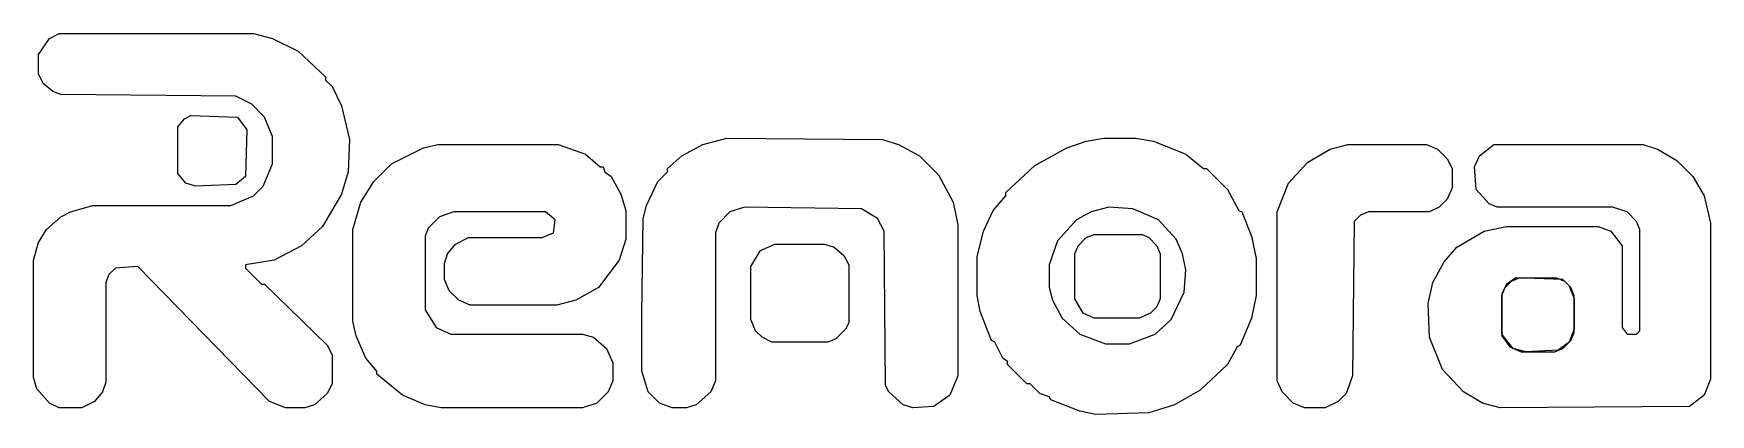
# Model space of a CAD drawing. Extents: x 0 to 100, y 0 to 23.
import ezdxf

# ---------------------------------------------------------------- set-up
doc = ezdxf.new("R2010")
doc.units = 0
for name, color, linetype in [('ACCENT_BLUE', 5, 'CONTINUOUS'), ('ACCENT_GREEN', 3, 'CONTINUOUS'), ('ACCENT_RED', 1, 'CONTINUOUS'), ('ACCENT_YELLOW', 2, 'CONTINUOUS'), ('WORDMARK_DARK', 250, 'CONTINUOUS')]:
    doc.layers.add(name, color=color, linetype=linetype)

msp = doc.modelspace()

# ---------------------------------------------------------------- linework, layer by layer
at = {"layer": 'ACCENT_BLUE'}
for p, q in [((62.10526, 9.56938), (62.29665, 10.04785)), ((62.29665, 10.04785), (62.77512, 10.52632)), ((62.77512, 10.52632), (63.25359, 10.7177)), ((63.25359, 10.7177), (66.1244, 10.7177)), ((66.1244, 10.7177), (66.50718, 10.52632)), ((66.50718, 10.52632), (66.98565, 10.04785)), ((66.98565, 10.04785), (67.17703, 9.56938)), ((62.10526, 6.88995), (62.10526, 9.56938)), ((67.17703, 9.56938), (67.17703, 6.88995)), ((62.58373, 6.02871), (62.10526, 6.88995)), ((63.25359, 5.74163), (62.58373, 6.02871)), ((66.60287, 6.02871), (65.93301, 5.74163)), ((66.98565, 6.41148), (66.60287, 6.02871)), ((67.17703, 6.88995), (66.98565, 6.41148)), ((65.93301, 5.74163), (63.25359, 5.74163))]:
    msp.add_line(p, q, dxfattribs=at)
at = {"layer": 'ACCENT_GREEN'}
for p, q in [((88.13397, 7.94258), (88.61244, 8.13397)), ((88.61244, 8.13397), (90.8134, 8.13397)), ((90.8134, 8.13397), (91.29187, 7.94258)), ((87.55981, 7.08134), (87.7512, 7.55981)), ((87.55981, 4.78469), (87.55981, 7.08134)), ((87.7512, 7.55981), (88.13397, 7.94258)), ((91.29187, 7.94258), (91.57895, 7.6555)), ((91.57895, 7.6555), (91.86603, 6.88995)), ((91.86603, 6.88995), (91.86603, 5.07177)), ((91.86603, 5.07177), (91.57895, 4.30622)), ((88.22967, 3.92344), (87.55981, 4.78469)), ((91.57895, 4.30622), (90.90909, 3.82775)), ((88.99522, 3.73206), (88.22967, 3.92344)), ((90.90909, 3.82775), (88.99522, 3.73206))]:
    msp.add_line(p, q, dxfattribs=at)
at = {"layer": 'ACCENT_RED'}
for p, q in [((8.61244, 17.12919), (8.99522, 17.60766)), ((8.61244, 14.35407), (8.61244, 17.12919)), ((8.99522, 17.60766), (9.37799, 17.79904)), ((9.37799, 17.79904), (12.15311, 17.70335)), ((12.15311, 17.70335), (12.72727, 16.9378)), ((12.72727, 16.9378), (12.63158, 14.16268)), ((9.09091, 13.7799), (8.61244, 14.35407)), ((12.63158, 14.16268), (12.05742, 13.68421)), ((9.66507, 13.58852), (9.09091, 13.7799)), ((12.05742, 13.68421), (9.66507, 13.58852))]:
    msp.add_line(p, q, dxfattribs=at)
at = {"layer": 'ACCENT_YELLOW'}
for p, q in [((43.34928, 9.76077), (44.21053, 10.14354)), ((44.21053, 10.14354), (47.17703, 10.14354)), ((47.17703, 10.14354), (47.7512, 9.95215)), ((42.77512, 8.80383), (43.34928, 9.76077)), ((47.7512, 9.95215), (48.32536, 9.47368)), ((48.32536, 9.47368), (48.61244, 8.89952)), ((42.77512, 5.64593), (42.77512, 8.80383)), ((48.61244, 8.89952), (48.61244, 5.45455)), ((43.0622, 4.97608), (42.77512, 5.64593)), ((48.42105, 5.07177), (47.84689, 4.49761)), ((48.61244, 5.45455), (48.42105, 5.07177)), ((43.44498, 4.5933), (43.0622, 4.97608)), ((44.01914, 4.30622), (43.44498, 4.5933)), ((47.36842, 4.30622), (44.01914, 4.30622)), ((47.84689, 4.49761), (47.36842, 4.30622))]:
    msp.add_line(p, q, dxfattribs=at)
at = {"layer": 'WORDMARK_DARK'}
for p, q in [((0.28708, 21.43541), (0.95694, 22.39234)), ((0.95694, 22.39234), (1.5311, 22.67943)), ((1.5311, 22.67943), (13.11005, 22.67943)), ((13.11005, 22.67943), (14.25837, 22.39234)), ((14.25837, 22.39234), (15.78947, 21.62679)), ((0.28708, 20.28708), (0.28708, 21.43541)), ((15.78947, 21.62679), (17.41627, 20.09569)), ((0.57416, 19.71292), (0.28708, 20.28708)), ((17.41627, 20.09569), (17.41627, 19.90431)), ((1.14833, 19.23445), (0.57416, 19.71292)), ((1.62679, 19.04306), (1.14833, 19.23445)), ((12.05742, 18.94737), (1.62679, 19.04306)), ((17.41627, 19.90431), (17.79904, 19.52153)), ((17.79904, 19.52153), (18.37321, 18.37321)), ((13.01435, 18.4689), (12.05742, 18.94737)), ((13.7799, 17.70335), (13.01435, 18.4689)), ((18.37321, 18.37321), (18.85167, 16.36364)), ((14.25837, 16.55502), (13.7799, 17.70335)), ((14.25837, 14.92823), (14.25837, 16.55502)), ((18.85167, 16.36364), (18.75598, 14.44976)), ((23.25359, 15.88517), (24.11483, 16.07656)), ((24.11483, 16.07656), (31.29187, 16.07656)), ((31.29187, 16.07656), (32.91866, 15.50239)), ((38.66029, 15.4067), (39.90431, 16.07656)), ((39.90431, 16.07656), (41.33971, 16.45933)), ((41.33971, 16.45933), (50.62201, 16.36364)), ((50.62201, 16.36364), (51.57895, 16.07656)), ((51.57895, 16.07656), (52.82297, 15.4067)), ((61.62679, 15.88517), (62.77512, 16.26794)), ((62.77512, 16.26794), (63.82775, 16.45933)), ((63.82775, 16.45933), (65.74163, 16.45933)), ((65.74163, 16.45933), (66.79426, 16.26794)), ((66.79426, 16.26794), (68.70813, 15.50239)), ((77.32057, 15.78947), (78.37321, 16.07656)), ((78.37321, 16.07656), (83.0622, 16.07656)), ((83.0622, 16.07656), (83.73206, 15.78947)), ((86.2201, 15.4067), (87.08134, 16.07656)), ((87.08134, 16.07656), (95.98086, 16.07656)), ((95.98086, 16.07656), (96.84211, 15.78947)), ((21.33971, 14.92823), (23.25359, 15.88517)), ((32.91866, 15.50239), (33.7799, 14.73684)), ((37.79904, 14.64115), (38.66029, 15.4067)), ((52.82297, 15.4067), (53.97129, 14.25837)), ((59.71292, 14.83254), (61.62679, 15.88517)), ((68.70813, 15.50239), (69.76077, 14.64115)), ((74.83254, 13.7799), (75.98086, 15.02392)), ((75.98086, 15.02392), (77.32057, 15.78947)), ((83.73206, 15.78947), (84.30622, 15.21531)), ((84.30622, 15.21531), (84.5933, 14.64115)), ((85.93301, 14.73684), (86.2201, 15.4067)), ((96.84211, 15.78947), (97.99043, 15.11962)), ((97.99043, 15.11962), (98.94737, 14.16268)), ((13.68421, 13.58852), (14.25837, 14.92823)), ((18.75598, 14.44976), (18.37321, 13.11005)), ((20.28708, 13.8756), (21.33971, 14.92823)), ((33.7799, 14.73684), (33.97129, 14.73684)), ((33.97129, 14.73684), (34.06699, 14.44976)), ((34.06699, 14.44976), (34.44976, 14.16268)), ((34.44976, 14.16268), (35.02392, 13.11005)), ((37.22488, 13.8756), (37.79904, 14.44976)), ((37.79904, 14.44976), (37.79904, 14.64115)), ((53.97129, 14.25837), (54.83254, 12.63158)), ((57.99043, 13.20574), (59.71292, 14.83254)), ((69.76077, 14.64115), (69.95215, 14.64115)), ((69.95215, 14.64115), (71.19617, 13.39713)), ((84.5933, 14.64115), (84.5933, 13.49282)), ((86.02871, 13.39713), (85.93301, 14.73684)), ((98.94737, 14.16268), (99.61722, 13.01435)), ((11.77033, 12.44019), (13.11005, 13.01435)), ((13.11005, 13.01435), (13.68421, 13.58852)), ((18.37321, 13.11005), (17.22488, 11.19617)), ((19.52153, 12.63158), (20.28708, 13.8756)), ((35.02392, 13.11005), (35.311, 12.15311)), ((36.55502, 12.44019), (37.22488, 13.8756)), ((57.22488, 12.15311), (57.99043, 13.01435)), ((57.99043, 13.01435), (57.99043, 13.20574)), ((71.19617, 13.39713), (71.86603, 12.15311)), ((74.16268, 12.05742), (74.83254, 13.7799)), ((84.5933, 13.49282), (84.30622, 12.82297)), ((86.79426, 12.53589), (86.02871, 13.39713)), ((99.61722, 13.01435), (100, 11.38756)), ((1.62679, 11.77033), (2.20096, 12.05742)), ((2.20096, 12.05742), (3.54067, 12.44019)), ((3.54067, 12.44019), (11.77033, 12.44019)), ((19.04306, 11.00478), (19.52153, 12.63158)), ((25.07177, 12.05742), (24.21053, 11.77033)), ((30.52632, 12.05742), (25.07177, 12.05742)), ((31.10048, 11.57895), (30.52632, 12.05742)), ((35.311, 12.15311), (35.311, 10.43062)), ((36.36364, 11.67464), (36.55502, 12.44019)), ((41.5311, 12.05742), (40.86124, 11.38756)), ((42.39234, 12.3445), (41.5311, 12.05742)), ((49.37799, 12.2488), (42.39234, 12.3445)), ((50.33493, 11.67464), (49.37799, 12.2488)), ((54.83254, 12.63158), (55.11962, 11.29187)), ((56.65072, 10.90909), (57.22488, 12.15311)), ((63.0622, 12.05742), (62.20096, 11.57895)), ((64.11483, 12.3445), (63.0622, 12.05742)), ((65.55024, 12.2488), (64.11483, 12.3445)), ((67.08134, 11.57895), (65.55024, 12.2488)), ((71.86603, 12.15311), (72.05742, 12.05742)), ((72.05742, 12.05742), (72.63158, 10.62201)), ((74.16268, 2.00957), (74.16268, 12.05742)), ((79.61722, 12.05742), (79.13876, 11.86603)), ((83.25359, 12.05742), (79.61722, 12.05742)), ((83.82775, 12.3445), (83.25359, 12.05742)), ((84.30622, 12.82297), (83.82775, 12.3445)), ((87.27273, 12.3445), (86.79426, 12.53589)), ((94.16268, 12.3445), (87.27273, 12.3445)), ((95.02392, 12.05742), (94.16268, 12.3445)), ((95.59809, 11.48325), (95.02392, 12.05742)), ((0.28708, 10.23923), (0.76555, 11.00478)), ((0.76555, 11.00478), (1.62679, 11.77033)), ((17.22488, 11.19617), (15.98086, 10.04785)), ((19.04306, 5.55024), (19.04306, 11.00478)), ((23.54067, 11.10048), (23.34928, 10.62201)), ((24.21053, 11.77033), (23.54067, 11.10048)), ((31.00478, 10.8134), (31.10048, 11.57895)), ((36.26794, 5.93301), (36.36364, 11.67464)), ((40.86124, 11.38756), (40.66986, 10.8134)), ((50.7177, 10.90909), (50.33493, 11.67464)), ((55.11962, 11.29187), (55.11962, 2.29665)), ((62.20096, 11.57895), (61.05263, 10.33493)), ((68.13397, 10.43062), (67.08134, 11.57895)), ((78.75598, 11.48325), (78.66029, 2.29665)), ((79.13876, 11.86603), (78.75598, 11.48325)), ((86.50718, 10.90909), (87.84689, 11.19617)), ((87.84689, 11.19617), (93.30144, 11.19617)), ((93.30144, 11.19617), (94.06699, 10.90909)), ((95.78947, 11.00478), (95.59809, 11.48325)), ((95.78947, 4.97608), (95.78947, 11.00478)), ((100, 11.38756), (100, 2.10526)), ((0, 9.1866), (0.28708, 10.23923)), ((15.98086, 10.04785), (14.35407, 9.1866)), ((23.34928, 10.62201), (23.34928, 6.2201)), ((24.689, 9.56938), (25.16746, 10.14354)), ((25.16746, 10.14354), (25.93301, 10.52632)), ((25.93301, 10.52632), (30.33493, 10.52632)), ((30.33493, 10.52632), (31.00478, 10.8134)), ((35.311, 10.43062), (34.92823, 9.1866)), ((40.66986, 10.8134), (40.66986, 2.00957)), ((50.8134, 1.72249), (50.7177, 10.90909)), ((56.26794, 9.37799), (56.65072, 10.90909)), ((61.05263, 10.33493), (60.57416, 8.89952)), ((68.51675, 9.56938), (68.13397, 10.43062)), ((72.63158, 10.62201), (72.91866, 9.2823)), ((84.88038, 9.95215), (86.50718, 10.90909)), ((94.06699, 10.90909), (94.73684, 10.04785)), ((94.73684, 10.04785), (94.73684, 5.16746)), ((0, 2.20096), (0, 9.1866)), ((14.35407, 9.1866), (12.63158, 8.89952)), ((24.49761, 8.99522), (24.689, 9.56938)), ((34.92823, 9.1866), (33.68421, 7.55981)), ((56.26794, 7.08134), (56.26794, 9.37799)), ((68.70813, 8.61244), (68.51675, 9.56938)), ((72.91866, 9.2823), (72.91866, 7.08134)), ((83.44498, 7.84689), (84.11483, 9.09091)), ((84.11483, 9.09091), (84.88038, 9.95215)), ((4.49761, 8.32536), (4.30622, 7.84689)), ((4.88038, 8.70813), (4.49761, 8.32536)), ((6.2201, 8.80383), (4.88038, 8.70813)), ((14.06699, 0.76555), (6.2201, 8.80383)), ((12.63158, 8.89952), (12.63158, 8.70813)), ((12.63158, 8.70813), (13.58852, 7.7512)), ((24.49761, 8.03828), (24.49761, 8.99522)), ((24.78469, 7.36842), (24.49761, 8.03828)), ((60.57416, 8.89952), (60.57416, 7.55981)), ((68.61244, 7.27273), (68.70813, 8.61244)), ((88.42105, 8.13397), (87.84689, 7.7512)), ((91.19617, 8.03828), (88.42105, 8.13397)), ((91.67464, 7.55981), (91.19617, 8.03828)), ((4.30622, 7.84689), (4.30622, 1.91388)), ((13.58852, 7.7512), (13.7799, 7.7512)), ((13.7799, 7.7512), (17.51196, 4.11483)), ((25.35885, 6.79426), (24.78469, 7.36842)), ((33.68421, 7.55981), (32.3445, 6.79426)), ((56.45933, 6.1244), (56.26794, 7.08134)), ((60.57416, 7.55981), (60.76555, 6.79426)), ((67.84689, 5.64593), (68.61244, 7.27273)), ((72.91866, 7.08134), (72.63158, 5.74163)), ((83.15789, 6.60287), (83.44498, 7.84689)), ((87.84689, 7.7512), (87.55981, 7.17703)), ((87.55981, 7.17703), (87.55981, 4.689)), ((91.86603, 7.08134), (91.67464, 7.55981)), ((91.86603, 4.88038), (91.86603, 7.08134)), ((23.34928, 6.2201), (24.01914, 5.16746)), ((26.02871, 6.50718), (25.35885, 6.79426)), ((31.19617, 6.50718), (26.02871, 6.50718)), ((32.3445, 6.79426), (31.19617, 6.50718)), ((57.12919, 4.40191), (56.45933, 6.1244)), ((60.76555, 6.79426), (61.33971, 5.74163)), ((83.25359, 4.5933), (83.15789, 6.60287)), ((19.23445, 4.689), (19.04306, 5.55024)), ((24.01914, 5.16746), (24.88038, 4.78469)), ((36.26794, 2.58373), (36.26794, 5.93301)), ((61.33971, 5.74163), (62.39234, 4.78469)), ((66.88995, 4.78469), (67.84689, 5.64593)), ((72.63158, 5.74163), (71.96172, 4.11483)), ((94.73684, 5.16746), (95.02392, 4.78469)), ((17.51196, 4.11483), (17.79904, 3.54067)), ((19.80861, 3.34928), (19.23445, 4.689)), ((24.88038, 4.78469), (32.72727, 4.78469)), ((32.72727, 4.78469), (33.39713, 4.5933)), ((33.39713, 4.5933), (34.16268, 3.92344)), ((57.32057, 4.30622), (57.12919, 4.40191)), ((57.79904, 3.34928), (57.32057, 4.30622)), ((62.39234, 4.78469), (63.92344, 4.21053)), ((63.92344, 4.21053), (65.35885, 4.21053)), ((65.35885, 4.21053), (66.88995, 4.78469)), ((71.77033, 4.01914), (71.19617, 2.96651)), ((71.96172, 4.11483), (71.77033, 4.01914)), ((84.01914, 2.67943), (83.25359, 4.5933)), ((87.55981, 4.689), (88.03828, 4.01914)), ((88.03828, 4.01914), (88.70813, 3.73206)), ((91.19617, 3.92344), (91.67464, 4.40191)), ((91.67464, 4.40191), (91.86603, 4.88038)), ((95.02392, 4.78469), (95.59809, 4.78469)), ((95.59809, 4.78469), (95.78947, 4.97608)), ((17.79904, 3.54067), (17.79904, 1.81818)), ((20.47847, 2.58373), (19.80861, 3.34928)), ((34.16268, 3.92344), (34.54545, 3.0622)), ((34.54545, 3.0622), (34.54545, 2.00957)), ((58.08612, 3.15789), (57.79904, 3.34928)), ((58.08612, 2.96651), (58.08612, 3.15789)), ((88.70813, 3.73206), (90.7177, 3.73206)), ((90.7177, 3.73206), (91.19617, 3.92344)), ((0.19139, 1.5311), (0, 2.20096)), ((20.47847, 2.39234), (20.47847, 2.58373)), ((22.00957, 1.14833), (20.47847, 2.39234)), ((34.54545, 2.00957), (34.25837, 1.33971)), ((36.65072, 1.33971), (36.26794, 2.58373)), ((40.66986, 2.00957), (40.38278, 1.33971)), ((55.11962, 2.29665), (54.64115, 1.14833)), ((59.23445, 1.81818), (58.08612, 2.96651)), ((71.19617, 2.96651), (69.56938, 1.43541)), ((74.44976, 1.33971), (74.16268, 2.00957)), ((78.66029, 2.29665), (78.27751, 1.24402)), ((85.26316, 1.33971), (84.01914, 2.67943)), ((100, 2.10526), (99.61722, 1.14833)), ((0.95694, 0.66986), (0.19139, 1.5311)), ((4.11483, 1.33971), (3.63636, 0.76555)), ((4.30622, 1.91388), (4.11483, 1.33971)), ((17.51196, 1.24402), (16.74641, 0.57416)), ((17.79904, 1.81818), (17.51196, 1.24402)), ((23.34928, 0.57416), (22.00957, 1.14833)), ((34.25837, 1.33971), (33.58852, 0.66986)), ((37.32057, 0.66986), (36.65072, 1.33971)), ((40.38278, 1.33971), (39.52153, 0.57416)), ((51.00478, 1.33971), (50.8134, 1.72249)), ((51.86603, 0.57416), (51.00478, 1.33971)), ((54.64115, 1.14833), (53.68421, 0.47847)), ((59.42584, 1.81818), (59.23445, 1.81818)), ((60, 1.24402), (59.42584, 1.81818)), ((60.57416, 1.05263), (60, 1.24402)), ((60.66986, 0.86124), (60.57416, 1.05263)), ((69.56938, 1.43541), (68.03828, 0.57416)), ((75.11962, 0.66986), (74.44976, 1.33971)), ((78.27751, 1.24402), (77.79904, 0.76555)), ((86.41148, 0.66986), (85.26316, 1.33971)), ((99.61722, 1.14833), (98.75598, 0.47847)), ((1.5311, 0.38278), (0.95694, 0.66986)), ((2.87081, 0.38278), (1.5311, 0.38278)), ((3.63636, 0.76555), (2.87081, 0.38278)), ((15.02392, 0.38278), (14.06699, 0.76555)), ((16.17225, 0.38278), (15.02392, 0.38278)), ((16.74641, 0.57416), (16.17225, 0.38278)), ((24.30622, 0.38278), (23.34928, 0.57416)), ((32.72727, 0.38278), (24.30622, 0.38278)), ((33.58852, 0.66986), (32.72727, 0.38278)), ((38.08612, 0.38278), (37.32057, 0.66986)), ((38.94737, 0.38278), (38.08612, 0.38278)), ((39.52153, 0.57416), (38.94737, 0.38278)), ((52.44019, 0.38278), (51.86603, 0.57416)), ((53.68421, 0.47847), (52.44019, 0.38278)), ((62.39234, 0.19139), (60.66986, 0.86124)), ((63.34928, 0), (62.39234, 0.19139)), ((66.50718, 0.09569), (63.34928, 0)), ((68.03828, 0.57416), (66.50718, 0.09569)), ((75.78947, 0.38278), (75.11962, 0.66986)), ((77.03349, 0.38278), (75.78947, 0.38278)), ((77.79904, 0.76555), (77.03349, 0.38278)), ((87.46411, 0.38278), (86.41148, 0.66986)), ((98.75598, 0.47847), (87.46411, 0.38278))]:
    msp.add_line(p, q, dxfattribs=at)

doc.saveas('drawing.dxf')
